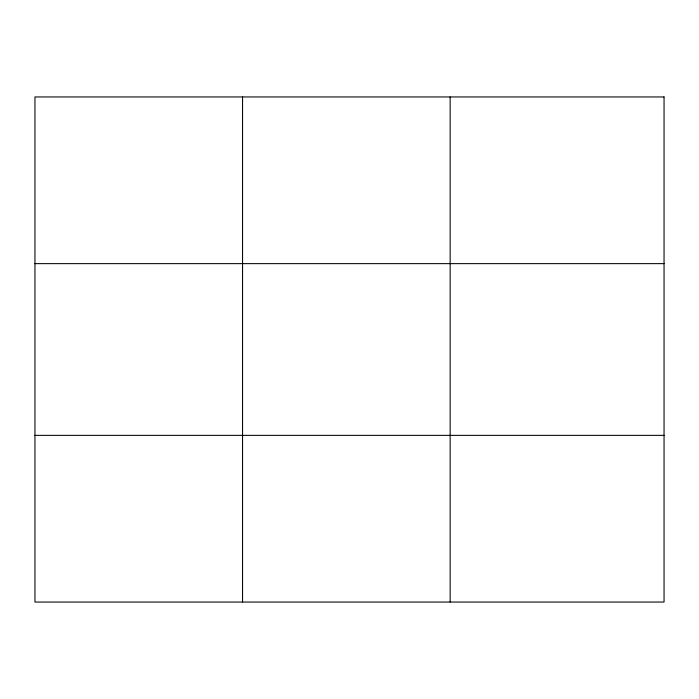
<?xml version="1.0" encoding="UTF-8"?>
<svg xmlns="http://www.w3.org/2000/svg" width="699" height="699" viewBox="0 0 699 699"><rect width="100%" height="100%" fill="white"/><g stroke="black" fill="none" stroke-linecap="round" stroke-linejoin="round"><path stroke-width="1.05" d="M242.553 602.049L242.553 96.951M450.156 602.049L450.156 96.951M34.95 263.637L664.05 263.637M34.95 435.363L664.05 435.363M664.05 96.951L34.95 96.951L34.95 602.049L664.05 602.049L664.05 96.951"/></g></svg>
